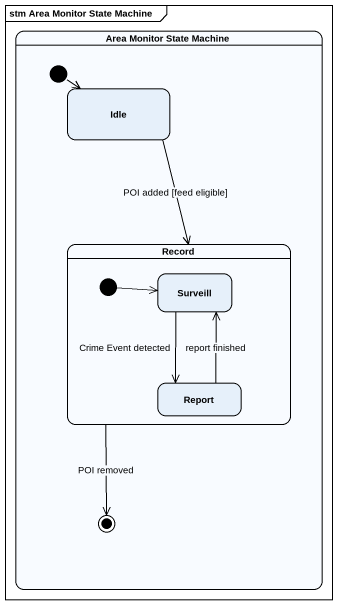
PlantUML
@startuml
mainframe stm Area Monitor State Machine
hide empty description
state "Area Monitor State Machine" as Area_Monitor_State_Machine {
  state Idle
  state "Record" as Record_ {
    state Surveill
    state Report
    [*] -right-> Surveill
  }
  [*] --> Idle
  Record_ --> [*] : POI removed
}
Idle --> Record_ : POI added [feed eligible]
Surveill --> Report : Crime Event detected
Report -up-> Surveill : report finished
@enduml
